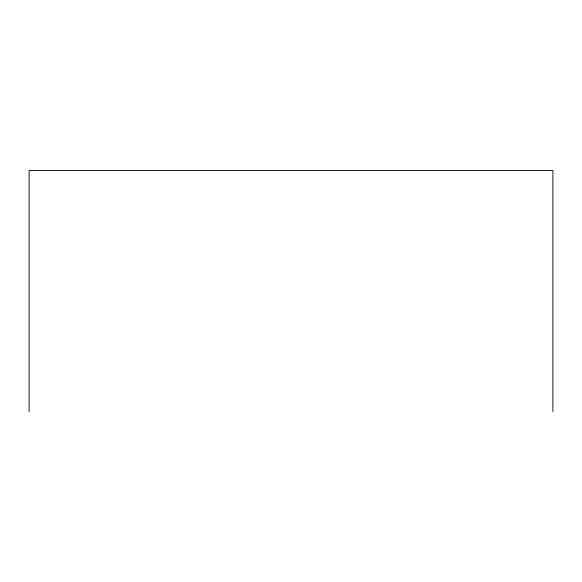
<?xml version="1.0" encoding="UTF-8"?>
<svg xmlns="http://www.w3.org/2000/svg" width="582" height="582" viewBox="0 0 582 582"><rect width="100%" height="100%" fill="white"/><g stroke="black" fill="none" stroke-linecap="round" stroke-linejoin="round"><path stroke-width="0.87" d="M552.9 411.467L552.9 170.533L29.1 170.533L29.1 411.467"/></g></svg>
